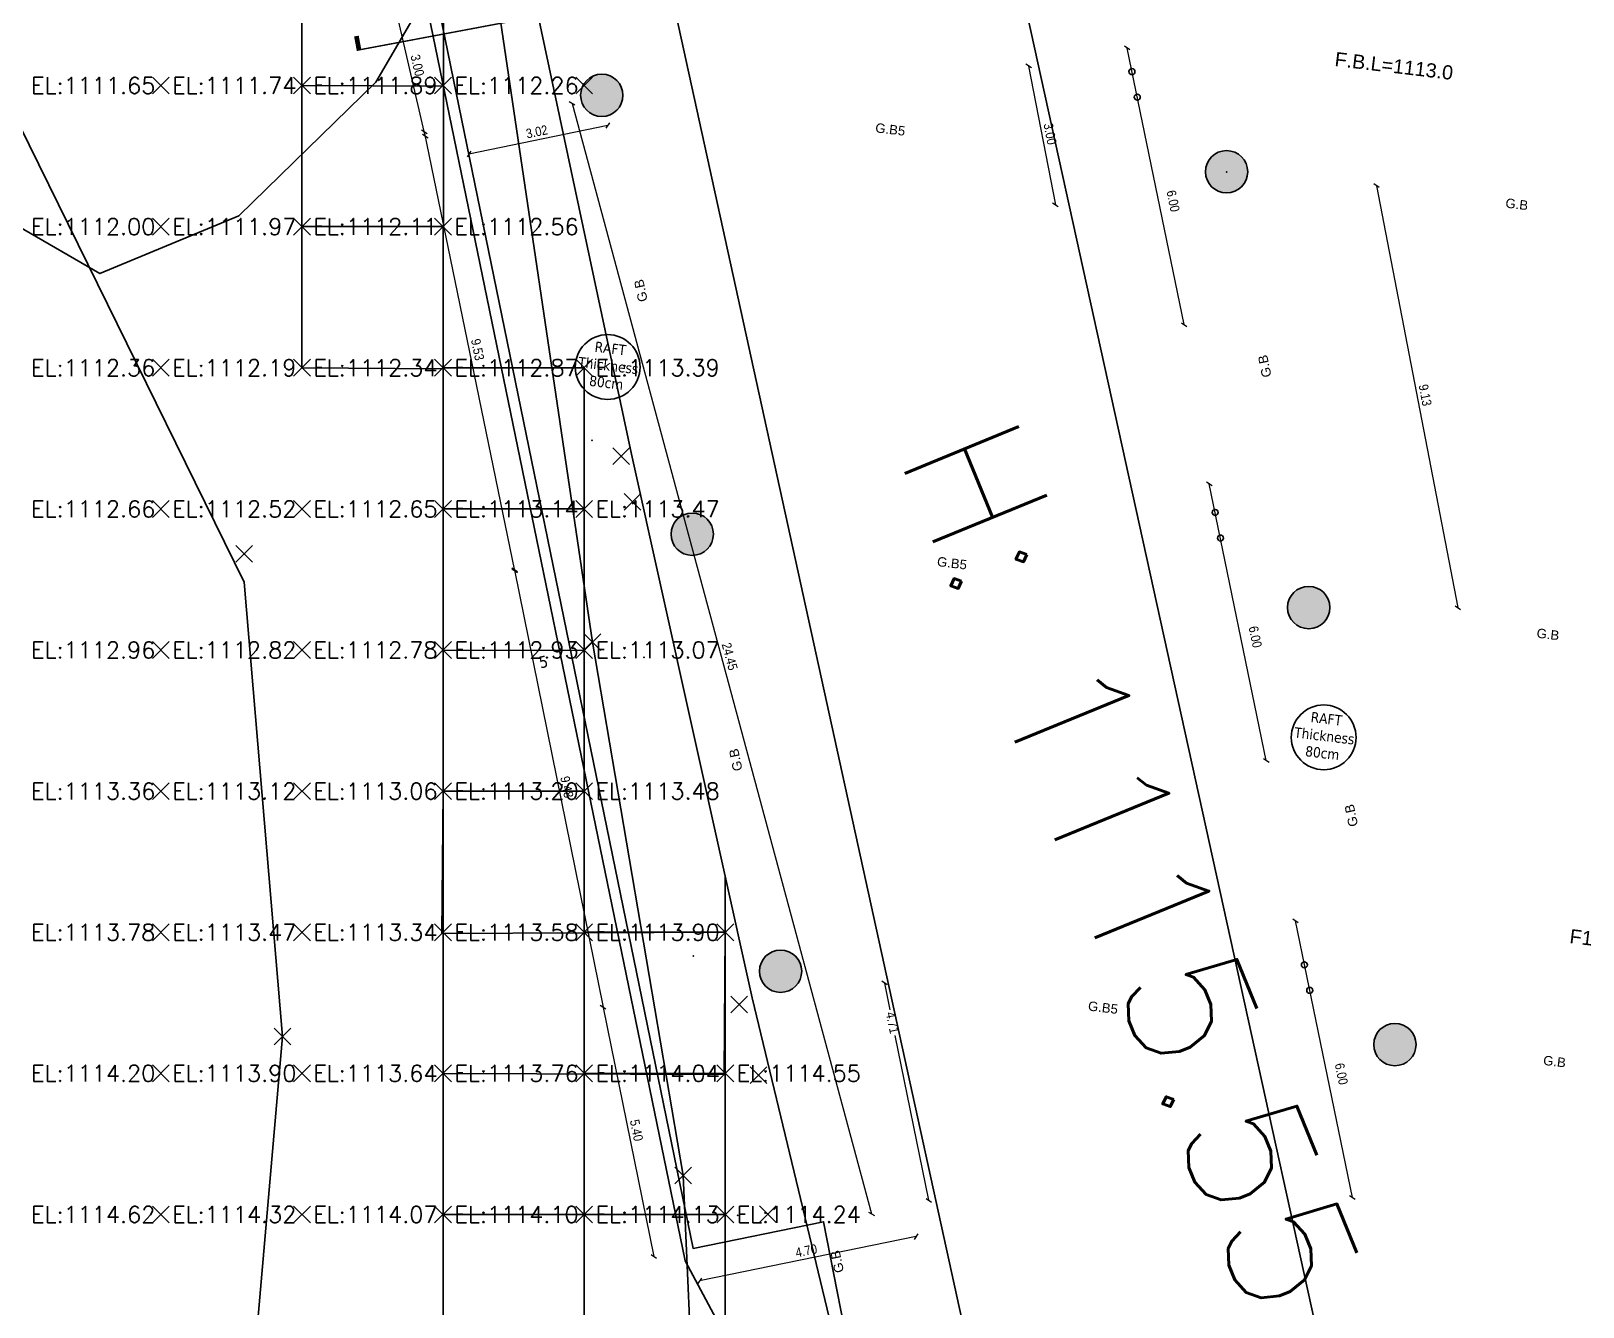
# Model space of a CAD drawing. Header units: metres. Extents: x -212 to 353974, y -37 to 356021.
# Drawn here: x 353731.41 to 353764.4, y 355941.08 to 355968.21 of the extents above; entities that cross this region are included whole.
import ezdxf
from ezdxf.enums import TextEntityAlignment as Align

# ---------------------------------------------------------------- set-up
doc = ezdxf.new("R2010")
doc.units = ezdxf.units.M
for name, color, linetype in [('C-TOPO-MINR', 8, 'Continuous'), ('C-TOPO-TEXT', 7, 'Continuous'), ('Obs.ts.td2', 7, 'Continuous'), ('S-S-COLUMN', 60, 'Continuous'), ('S-S-COLUMN HATCH', 250, 'Continuous'), ('S-SYMPOLS', 6, 'Continuous'), ('S-TAGS', 135, 'Continuous'), ('S-TEXT- BEAMS', 7, 'Continuous'), ('S-Text-Col.', 7, 'Continuous'), ('Survey.td2', 7, 'Continuous'), ('V-NODE', 1, 'Continuous')]:
    doc.layers.add(name, color=color, linetype=linetype)
doc.layers.add('S-DIMENSIONS', color=134, linetype='Continuous', lineweight=13)
doc.styles.add('ARIAL', font='arial.ttf')
doc.styles.add('Site 1-200 (m)', font='arial.ttf', dxfattribs={"width": 0.85, "height": 0.2})
doc.styles.get("Standard").update_dxf_attribs({"font": 'simplex.shx'})
doc.styles.add('Tohama', font='tahoma.ttf')
doc.dimstyles.new('FC 1-100 (m)', dxfattribs={"dimtxt": 0.2, "dimasz": 0.1, "dimexe": 0.144, "dimexo": 0.144, "dimgap": 0.072, "dimtad": 1, "dimzin": 1, "dimdsep": 46, "dimtxsty": 'Site 1-200 (m)', "dimblk": 'OBLIQUE', "dimcen": 90, "dimse1": 1, "dimse2": 1, "dimclrd": 256, "dimclrt": 256, "dimadec": 3, "dimazin": 0, "dimtfac": 1, "dimtix": 1, "dimtmove": 2, "dimatfit": 3, "dimfxl": 0.144, "dimtolj": 1, "dimlwd": -1, "dimarcsym": 0})

# ---------------------------------------------------------------- blocks, each defined once
blk = doc.blocks.new('*U1')
at = {"color": 0, "linetype": 'ByBlock', "lineweight": -2, "transparency": 16777216}
for p, q in [((-0.71, -0.71), (0.71, 0.71)), ((-0.71, 0.71), (0.71, -0.71))]:
    blk.add_line(p, q, dxfattribs=at)
blk = doc.blocks.new('*U32', base_point=(353735.9404, 355957.0914, 1112.5336))
at = {"layer": 'V-NODE', "lineweight": -2, "xscale": 0.25, "yscale": 0.25, "zscale": 0.25}
blk.add_blockref('*U1', (353735.9404, 355957.0914, 1112.5336), dxfattribs=at)
blk = doc.blocks.new('*U33', base_point=(353743.3419, 355955.2182, 1113.0622))
at = {"layer": 'V-NODE', "lineweight": -2, "xscale": 0.25, "yscale": 0.25, "zscale": 0.25}
blk.add_blockref('*U1', (353743.3419, 355955.2182, 1113.0622), dxfattribs=at)
blk = doc.blocks.new('*U34', base_point=(353736.7538, 355946.8311, 1113.521))
at = {"layer": 'V-NODE', "lineweight": -2, "xscale": 0.25, "yscale": 0.25, "zscale": 0.25}
blk.add_blockref('*U1', (353736.7538, 355946.8311, 1113.521), dxfattribs=at)
blk = doc.blocks.new('*U35', base_point=(353745.273, 355943.8814, 1114.0365))
at = {"layer": 'V-NODE', "lineweight": -2, "xscale": 0.25, "yscale": 0.25, "zscale": 0.25}
blk.add_blockref('*U1', (353745.273, 355943.8814, 1114.0365), dxfattribs=at)
blk = doc.blocks.new('*U36', base_point=(353747.0736, 355943.0595, 1114.3385))
at = {"layer": 'V-NODE', "lineweight": -2, "xscale": 0.25, "yscale": 0.25, "zscale": 0.25}
blk.add_blockref('*U1', (353747.0736, 355943.0595, 1114.3385), dxfattribs=at)
blk = doc.blocks.new('*U1014', base_point=(353743.9531, 355959.1677, 1113.7183))
at = {"layer": 'V-NODE', "lineweight": -2, "xscale": 0.25, "yscale": 0.25, "zscale": 0.25}
blk.add_blockref('*U1', (353743.9531, 355959.1677, 1113.7183), dxfattribs=at)
blk = doc.blocks.new('*U1016', base_point=(353744.1957, 355958.1963, 1114.4037))
at = {"layer": 'V-NODE', "lineweight": -2, "xscale": 0.25, "yscale": 0.25, "zscale": 0.25}
blk.add_blockref('*U1', (353744.1957, 355958.1963, 1114.4037), dxfattribs=at)
blk = doc.blocks.new('*U1018', base_point=(353746.464, 355947.5143, 1114.4695))
at = {"layer": 'V-NODE', "lineweight": -2, "xscale": 0.25, "yscale": 0.25, "zscale": 0.25}
blk.add_blockref('*U1', (353746.464, 355947.5143, 1114.4695), dxfattribs=at)
blk = doc.blocks.new('*U1020', base_point=(353746.8729, 355946.0083, 1115.5567))
at = {"layer": 'V-NODE', "lineweight": -2, "xscale": 0.25, "yscale": 0.25, "zscale": 0.25}
blk.add_blockref('*U1', (353746.8729, 355946.0083, 1115.5567), dxfattribs=at)
blk = doc.blocks.new('_OBLIQUE')
at = {"color": 0, "linetype": 'ByBlock'}
blk.add_line((-0.5, -0.5), (0.5, 0.5), dxfattribs=at)
blk = doc.blocks.new('*D1106')
at = {"layer": 'S-DIMENSIONS', "transparency": 16777216}
blk.add_line((353750.225, 355942.579), (353745.621, 355941.638), dxfattribs=at)
at = {"layer": 'S-DIMENSIONS', "transparency": 16777216, "xscale": 0.1, "yscale": 0.1, "zscale": 0.1}
for p, rotation in [((353750.225, 355942.579), 11.55940150421326), ((353745.621, 355941.638), 191.5594015042132)]:
    blk.add_blockref('_OBLIQUE', p, dxfattribs=dict(at, rotation=rotation))
at = {"layer": 'S-DIMENSIONS', "transparency": 16777216, "insert": (353747.888, 355942.279), "char_height": 0.2, "attachment_point": 5, "rotation": 11.5594, "style": 'Site 1-200 (m)'}
blk.add_mtext('\\A1;4.70', dxfattribs=at)
blk = doc.blocks.new('*D1134')
at = {"layer": 'S-DIMENSIONS', "transparency": 16777216}
blk.add_line((353760.01, 355964.919), (353761.739, 355955.951), dxfattribs=at)
at = {"layer": 'S-DIMENSIONS', "transparency": 16777216, "xscale": 0.1, "yscale": 0.1, "zscale": 0.1}
for p, rotation in [((353760.01, 355964.919), 100.9147570223853), ((353761.739, 355955.951), 280.9147570223852)]:
    blk.add_blockref('_OBLIQUE', p, dxfattribs=dict(at, rotation=rotation))
at = {"layer": 'S-DIMENSIONS', "transparency": 16777216, "insert": (353761.046, 355960.468), "char_height": 0.2, "attachment_point": 5, "rotation": 280.9148, "style": 'Site 1-200 (m)'}
blk.add_mtext('\\A1;9.13', dxfattribs=at)
blk = doc.blocks.new('*D1107')
at = {"layer": 'S-DIMENSIONS', "transparency": 16777216}
blk.add_line((353752.616, 355967.464), (353753.185, 355964.514), dxfattribs=at)
at = {"layer": 'S-DIMENSIONS', "transparency": 16777216, "xscale": 0.1, "yscale": 0.1, "zscale": 0.1}
for p, rotation in [((353752.616, 355967.464), 100.9252429069619), ((353753.185, 355964.514), 280.925242906962)]:
    blk.add_blockref('_OBLIQUE', p, dxfattribs=dict(at, rotation=rotation))
at = {"layer": 'S-DIMENSIONS', "transparency": 16777216, "insert": (353753.071, 355966.022), "char_height": 0.2, "attachment_point": 5, "rotation": 280.9252, "style": 'Site 1-200 (m)'}
blk.add_mtext('\\A1;3.00', dxfattribs=at)
blk = doc.blocks.new('*D1108')
at = {"layer": 'S-DIMENSIONS', "transparency": 16777216}
blk.add_line((353755.921, 355961.967), (353754.71, 355967.844), dxfattribs=at)
at = {"layer": 'S-DIMENSIONS', "transparency": 16777216, "xscale": 0.1, "yscale": 0.1, "zscale": 0.1}
for p, rotation in [((353754.71, 355967.844), 101.638399474958), ((353755.921, 355961.967), 281.6383994749581)]:
    blk.add_blockref('_OBLIQUE', p, dxfattribs=dict(at, rotation=rotation))
at = {"layer": 'S-DIMENSIONS', "transparency": 16777216, "insert": (353755.687, 355964.594), "char_height": 0.2, "attachment_point": 5, "rotation": 281.6384, "style": 'Site 1-200 (m)'}
blk.add_mtext('\\A1;6.00', dxfattribs=at)
blk = doc.blocks.new('*D1109')
at = {"layer": 'S-DIMENSIONS', "transparency": 16777216}
blk.add_line((353757.668, 355952.703), (353756.457, 355958.58), dxfattribs=at)
at = {"layer": 'S-DIMENSIONS', "transparency": 16777216, "xscale": 0.1, "yscale": 0.1, "zscale": 0.1}
for p, rotation in [((353756.457, 355958.58), 101.6383994741893), ((353757.668, 355952.703), 281.6383994741893)]:
    blk.add_blockref('_OBLIQUE', p, dxfattribs=dict(at, rotation=rotation))
at = {"layer": 'S-DIMENSIONS', "transparency": 16777216, "insert": (353757.434, 355955.329), "char_height": 0.2, "attachment_point": 5, "rotation": 281.6384, "style": 'Site 1-200 (m)'}
blk.add_mtext('\\A1;6.00', dxfattribs=at)
blk = doc.blocks.new('*D1110')
at = {"layer": 'S-DIMENSIONS', "transparency": 16777216}
blk.add_line((353759.499, 355943.412), (353758.289, 355949.289), dxfattribs=at)
at = {"layer": 'S-DIMENSIONS', "transparency": 16777216, "xscale": 0.1, "yscale": 0.1, "zscale": 0.1}
for p, rotation in [((353758.289, 355949.289), 101.6383994736449), ((353759.499, 355943.412), 281.6383994736449)]:
    blk.add_blockref('_OBLIQUE', p, dxfattribs=dict(at, rotation=rotation))
at = {"layer": 'S-DIMENSIONS', "transparency": 16777216, "insert": (353759.265, 355946.039), "char_height": 0.2, "attachment_point": 5, "rotation": 281.6384, "style": 'Site 1-200 (m)'}
blk.add_mtext('\\A1;6.00', dxfattribs=at)
blk = doc.blocks.new('*D1111')
at = {"layer": 'S-DIMENSIONS', "transparency": 16777216}
blk.add_line((353741.688, 355956.748), (353743.567, 355947.457), dxfattribs=at)
at = {"layer": 'S-DIMENSIONS', "transparency": 16777216, "xscale": 0.1, "yscale": 0.1, "zscale": 0.1}
for p, rotation in [((353741.688, 355956.748), 101.4313944300913), ((353743.567, 355947.457), 281.4313944300913)]:
    blk.add_blockref('_OBLIQUE', p, dxfattribs=dict(at, rotation=rotation))
at = {"layer": 'S-DIMENSIONS', "transparency": 16777216, "insert": (353742.798, 355952.137), "char_height": 0.2, "attachment_point": 5, "rotation": 281.4314, "style": 'Site 1-200 (m)'}
blk.add_mtext('\\A1;9.48', dxfattribs=at)
blk = doc.blocks.new('*D1113')
at = {"layer": 'S-DIMENSIONS', "transparency": 16777216}
blk.add_line((353739.789, 355965.978), (353739.113, 355968.902), dxfattribs=at)
at = {"layer": 'S-DIMENSIONS', "transparency": 16777216, "xscale": 0.1, "yscale": 0.1, "zscale": 0.1}
for p, rotation in [((353739.113, 355968.902), 103.018807401499), ((353739.789, 355965.978), 283.018807401499)]:
    blk.add_blockref('_OBLIQUE', p, dxfattribs=dict(at, rotation=rotation))
at = {"layer": 'S-DIMENSIONS', "transparency": 16777216, "insert": (353739.621, 355967.479), "char_height": 0.2, "attachment_point": 5, "rotation": 283.0188, "style": 'Site 1-200 (m)'}
blk.add_mtext('\\A1;3.00', dxfattribs=at)
blk = doc.blocks.new('*D1114')
at = {"layer": 'S-DIMENSIONS', "transparency": 16777216}
blk.add_line((353743.568, 355947.45), (353744.648, 355942.159), dxfattribs=at)
at = {"layer": 'S-DIMENSIONS', "transparency": 16777216, "xscale": 0.1, "yscale": 0.1, "zscale": 0.1}
for p, rotation in [((353743.568, 355947.45), 101.5351470269711), ((353744.648, 355942.159), 281.535147026971)]:
    blk.add_blockref('_OBLIQUE', p, dxfattribs=dict(at, rotation=rotation))
at = {"layer": 'S-DIMENSIONS', "transparency": 16777216, "insert": (353744.279, 355944.839), "char_height": 0.2, "attachment_point": 5, "rotation": 281.5351, "style": 'Site 1-200 (m)'}
blk.add_mtext('\\A1;5.40', dxfattribs=at)
blk = doc.blocks.new('*D1115')
at = {"layer": 'S-DIMENSIONS', "transparency": 16777216}
blk.add_line((353741.691, 355956.735), (353739.769, 355966.064), dxfattribs=at)
at = {"layer": 'S-DIMENSIONS', "transparency": 16777216, "xscale": 0.1, "yscale": 0.1, "zscale": 0.1}
for p, rotation in [((353739.769, 355966.064), 101.6383994755606), ((353741.691, 355956.735), 281.6383994755606)]:
    blk.add_blockref('_OBLIQUE', p, dxfattribs=dict(at, rotation=rotation))
at = {"layer": 'S-DIMENSIONS', "transparency": 16777216, "insert": (353740.901, 355961.435), "char_height": 0.2, "attachment_point": 5, "rotation": 281.6384, "style": 'Site 1-200 (m)'}
blk.add_mtext('\\A1;9.53', dxfattribs=at)
blk = doc.blocks.new('*D1140')
at = {"layer": 'S-DIMENSIONS', "transparency": 16777216}
for p, q in [((353749.551, 355947.968), (353749.667, 355947.4)), ((353750.495, 355943.354), (353749.779, 355946.852))]:
    blk.add_line(p, q, dxfattribs=at)
at = {"layer": 'S-DIMENSIONS', "transparency": 16777216, "xscale": 0.1, "yscale": 0.1, "zscale": 0.1}
for p, rotation in [((353749.551, 355947.968), 101.5594015046141), ((353750.495, 355943.354), 281.5594015046141)]:
    blk.add_blockref('_OBLIQUE', p, dxfattribs=dict(at, rotation=rotation))
at = {"layer": 'S-DIMENSIONS', "transparency": 16777216, "insert": (353749.723, 355947.126), "char_height": 0.2, "attachment_point": 5, "rotation": 281.5594, "style": 'Site 1-200 (m)'}
blk.add_mtext('\\A1;4.71', dxfattribs=at)
blk = doc.blocks.new('*D1116')
at = {"layer": 'S-DIMENSIONS', "transparency": 16777216}
blk.add_line((353743.673, 355966.199), (353740.716, 355965.593), dxfattribs=at)
at = {"layer": 'S-DIMENSIONS', "transparency": 16777216, "xscale": 0.1, "yscale": 0.1, "zscale": 0.1}
for p, rotation in [((353743.673, 355966.199), 11.57750888126894), ((353740.716, 355965.593), 191.577508881269)]:
    blk.add_blockref('_OBLIQUE', p, dxfattribs=dict(at, rotation=rotation))
at = {"layer": 'S-DIMENSIONS', "transparency": 16777216, "insert": (353742.16, 355966.066), "char_height": 0.2, "attachment_point": 5, "rotation": 11.5775, "style": 'Site 1-200 (m)'}
blk.add_mtext('\\A1;3.02', dxfattribs=at)
blk = doc.blocks.new('*D1141')
at = {"layer": 'S-DIMENSIONS', "transparency": 16777216}
blk.add_line((353742.908, 355966.67), (353749.276, 355943.063), dxfattribs=at)
at = {"layer": 'S-DIMENSIONS', "transparency": 16777216, "xscale": 0.1, "yscale": 0.1, "zscale": 0.1}
for p, rotation in [((353742.908, 355966.67), 105.0948550261824), ((353749.276, 355943.063), 285.0948550261824)]:
    blk.add_blockref('_OBLIQUE', p, dxfattribs=dict(at, rotation=rotation))
at = {"layer": 'S-DIMENSIONS', "transparency": 16777216, "insert": (353746.26, 355954.912), "char_height": 0.2, "attachment_point": 5, "rotation": 285.0949, "style": 'Site 1-200 (m)'}
blk.add_mtext('\\A1;24.45', dxfattribs=at)

msp = doc.modelspace()

# ---------------------------------------------------------------- hatches: boundary and pattern name
at = {"layer": 'S-S-COLUMN HATCH'}
h = msp.add_hatch(color=256, dxfattribs=at)
h.dxf.hatch_style = 1
edge = h.paths.add_edge_path()
edge.add_arc((353743.54135, 355966.84109), 0.45, -6.808782, 353.191218)
h = msp.add_hatch(color=256, dxfattribs=at)
h.dxf.hatch_style = 1
edge = h.paths.add_edge_path()
edge.add_arc((353756.82356, 355965.21631), 0.45, -6.808782, 353.191218)
h = msp.add_hatch(color=256, dxfattribs=at)
h.dxf.hatch_style = 1
edge = h.paths.add_edge_path()
edge.add_arc((353745.46292, 355957.5117), 0.45, -6.808782, 353.191218)
h = msp.add_hatch(color=256, dxfattribs=at)
h.dxf.hatch_style = 1
edge = h.paths.add_edge_path()
edge.add_arc((353758.57043, 355955.95192), 0.45, -6.808782, 353.191218)
h = msp.add_hatch(color=256, dxfattribs=at)
h.dxf.hatch_style = 1
edge = h.paths.add_edge_path()
edge.add_arc((353747.34166, 355948.22043), 0.45, -6.808782, 353.191218)
h = msp.add_hatch(color=256, dxfattribs=at)
h.dxf.hatch_style = 1
edge = h.paths.add_edge_path()
edge.add_arc((353760.40189, 355946.66122), 0.45, -6.808782, 353.191218)

# ---------------------------------------------------------------- linework, layer by layer
at = {"color": 7, "true_color": 0xffffff}
for p, q in [((353737.16579, 355964.04908, 1112.11253), (353737.16579, 355973.04908, 1111.77845)), ((353740.17716, 355967.0377), (353737.16579, 355967.04908, 1111.89326)), ((353737.16579, 355967.04908, 1111.89326), (353737.16579, 355964.04908, 1112.11253)), ((353740.16579, 355961.04908, 1112.86706), (353740.17716, 355967.0377)), ((353737.16579, 355961.04908, 1112.34441), (353737.16579, 355964.04908, 1112.11253)), ((353737.16579, 355964.04908, 1112.11253), (353740.16579, 355964.04908, 1112.56183)), ((353740.16579, 355964.04908, 1112.56183), (353740.16579, 355961.04908, 1112.86706)), ((353740.14223, 355961.02552, 1112.86706), (353737.16579, 355961.04908, 1112.34441)), ((353743.16579, 355961.04908, 1113.38971), (353740.16579, 355961.04908, 1112.86706)), ((353740.16579, 355961.04908, 1112.86706), (353740.16579, 355916.04908, 1117.71213)), ((353743.16579, 355916.04908, 1117.7304), (353743.16579, 355961.04908, 1113.38971)), ((353740.16579, 355955.04908, 1112.9253), (353740.16579, 355958.04908, 1113.13786)), ((353740.16579, 355958.04908, 1113.13786), (353743.16579, 355958.04908, 1113.46541)), ((353743.16512, 355955.04142, 1113.0622), (353740.16579, 355955.04908, 1112.9253)), ((353743.16579, 355952.04908, 1113.48416), (353743.16512, 355955.04142, 1113.0622)), ((353740.14223, 355949.02552, 1113.57912), (353740.16579, 355952.04908, 1113.20258)), ((353740.16579, 355952.04908, 1113.20258), (353743.16579, 355952.04908, 1113.48416)), ((353746.16579, 355916.04908, 1117.65392), (353746.16579, 355950.22046, 1119.78496)), ((353746.16579, 355949.04908, 1114.21837), (353740.14223, 355949.02552, 1113.57912)), ((353746.14223, 355946.02552, 1114.55047), (353746.16579, 355949.04908, 1114.21837)), ((353740.16579, 355943.04908, 1114.09971), (353740.16579, 355946.04908, 1113.76309)), ((353740.16579, 355946.04908, 1113.76309), (353746.14223, 355946.02552, 1114.55047)), ((353746.16579, 355943.04908, 1114.24234), (353740.16579, 355943.04908, 1114.09971)), ((353746.16579, 355940.04908, 1114.63849), (353746.16579, 355943.04908, 1114.24234))]:
    msp.add_line(p, q, dxfattribs=at)
at = {"color": 3}
for points, elevation in [([(353745.65988, 355935.09112), (353745.27304, 355943.8814), (353743.3419, 355955.21825), (353741.0702, 355970.58389), (353735.70512, 355971.59477), (353736.20907, 355975.46959), (353737.49355, 355977.39345), (353732.69809, 355979.36369), (353732.59735, 355979.67543), (353733.34755, 355981.91643), (353733.92615, 355982.4012), (353738.33123, 355986.05095), (353740.91637, 355987.36565), (353741.48006, 355987.58917), (353745.24299, 355988.60583), (353750.2651, 355988.74373), (353753.19105, 355988.15602), (353758.33826, 355986.25764), (353759.0476, 355984.83741)], 1122.5776), ([(353711.12668, 355918.69751), (353716.2577, 355919.9791), (353726.84745, 355924.57423), (353732.01511, 355929.01794), (353735.69893, 355934.68427), (353736.75376, 355946.83106), (353735.94036, 355956.49144), (353729.282, 355970.01563), (353727.39831, 355972.55269), (353725.87762, 355974.71435), (353719.7291, 355976.57533), (353708.51554, 355980.861)], 1120.1917)]:
    msp.add_lwpolyline(points, dxfattribs=dict(at, elevation=elevation))
at = {"color": 7, "true_color": 0xffffff, "flags": 128}
for points in [[(353749.13565, 355938.41251), (353748.2551, 355942.89517), (353745.48076, 355942.32794), (353739.98809, 355969.14877), (353744.69089, 355970.11065), (353751.99012, 355972.74287), (353752.50741, 355977.56774), (353758.9324, 355982.03506), (353761.91127, 355981.67939), (353761.76418, 355980.4475), (353768.28922, 355980.27003), (353768.65595, 355983.34151), (353765.47182, 355984.09349)], [(353740.17716, 355967.0377), (353740.16579, 355973.04908)]]:
    msp.add_lwpolyline(points, dxfattribs=at)
at = {"color": 2}
msp.add_lwpolyline([(353792.87108, 355980.44246), (353786.71399, 355981.17111), (353786.66111, 355980.72423), (353781.69571, 355981.31186), (353781.7486, 355981.75874), (353775.59152, 355982.4874), (353775.53863, 355982.04051), (353774.54555, 355982.15804), (353774.59844, 355982.60492), (353768.44135, 355983.33358), (353761.89702, 355981.64095), (353758.78073, 355982.00974), (353752.29235, 355977.48834), (353751.71067, 355972.57318), (353744.55146, 355970.09395), (353739.7531, 355969.1001), (353745.31184, 355942.06542), (353747.46355, 355938.04618)], dxfattribs=at)
at = {"color": 5, "elevation": 1116.0951}
msp.add_lwpolyline([(353764.10587, 355974.82846), (353741.86495, 355970.0672), (353744.17212, 355959.21558), (353746.73504, 355947.65208), (353753.14917, 355921.034), (353775.09584, 355925.55699), (353767.58636, 355958.49254)], close=True, dxfattribs=at)
at = {"color": 7, "true_color": 0xffffff, "flags": 128}
for points, elevation in [([(353746.16579, 355949.04908), (353743.16579, 355949.04908)], 1114.21837), ([(353746.16579, 355946.04908), (353743.16579, 355946.04908)], 1114.55047), ([(353746.16579, 355943.04908), (353743.16579, 355943.04908)], 1114.24234)]:
    msp.add_lwpolyline(points, dxfattribs=dict(at, elevation=elevation))
at = {"color": 3}
for p in [(353756.8222, 355965.21427), (353743.33646, 355959.50378, 1112.7637), (353744.43736, 355954.89154, 1113.1542), (353745.48587, 355948.54454, 1113.7133), (353746.43044, 355943.02936, 1114.4386)]:
    msp.add_point(p, dxfattribs=at)
at = {"layer": 'C-TOPO-MINR', "color": 8, "linetype": 'Continuous', "lineweight": -3, "elevation": 1112, "flags": 128}
msp.add_lwpolyline([(353729.22846, 355965.15829), (353732.87039, 355963.0504), (353735.82381, 355964.27778), (353738.73571, 355967.12225), (353740.15007, 355969.54405)], dxfattribs=at)
at = {"layer": 'C-TOPO-TEXT', "color": 6, "linetype": 'Continuous', "lineweight": -3}
for p, q in [((353733.98618, 355966.86947, 1111.74479), (353734.34539, 355967.22868, 1111.74479)), ((353733.98618, 355967.22868, 1111.74479), (353734.34539, 355966.86947, 1111.74479)), ((353736.98618, 355966.86947, 1111.89326), (353737.34539, 355967.22868, 1111.89326)), ((353736.98618, 355967.22868, 1111.89326), (353737.34539, 355966.86947, 1111.89326)), ((353739.98618, 355966.86947, 1112.25659), (353740.34539, 355967.22868, 1112.25659)), ((353739.98618, 355967.22868, 1112.25659), (353740.34539, 355966.86947, 1112.25659)), ((353742.98618, 355966.86947, 1113.48113), (353743.34539, 355967.22868, 1113.48113)), ((353742.98618, 355967.22868, 1113.48113), (353743.34539, 355966.86947, 1113.48113)), ((353733.98618, 355963.86947, 1111.96605), (353734.34539, 355964.22868, 1111.96605)), ((353733.98618, 355964.22868, 1111.96605), (353734.34539, 355963.86947, 1111.96605)), ((353736.98618, 355963.86947, 1112.11253), (353737.34539, 355964.22868, 1112.11253)), ((353736.98618, 355964.22868, 1112.11253), (353737.34539, 355963.86947, 1112.11253)), ((353739.98618, 355963.86947, 1112.56183), (353740.34539, 355964.22868, 1112.56183)), ((353739.98618, 355964.22868, 1112.56183), (353740.34539, 355963.86947, 1112.56183)), ((353733.98618, 355960.86947, 1112.18731), (353734.34539, 355961.22868, 1112.18731)), ((353733.98618, 355961.22868, 1112.18731), (353734.34539, 355960.86947, 1112.18731)), ((353736.98618, 355960.86947, 1112.34441), (353737.34539, 355961.22868, 1112.34441)), ((353736.98618, 355961.22868, 1112.34441), (353737.34539, 355960.86947, 1112.34441)), ((353739.98618, 355960.86947, 1112.86706), (353740.34539, 355961.22868, 1112.86706)), ((353739.98618, 355961.22868, 1112.86706), (353740.34539, 355960.86947, 1112.86706)), ((353742.98618, 355960.86947, 1113.38971), (353743.34539, 355961.22868, 1113.38971)), ((353742.98618, 355961.22868, 1113.38971), (353743.34539, 355960.86947, 1113.38971)), ((353733.98618, 355957.86947, 1112.51897), (353734.34539, 355958.22868, 1112.51897)), ((353733.98618, 355958.22868, 1112.51897), (353734.34539, 355957.86947, 1112.51897)), ((353736.98618, 355957.86947, 1112.64964), (353737.34539, 355958.22868, 1112.64964)), ((353736.98618, 355958.22868, 1112.64964), (353737.34539, 355957.86947, 1112.64964)), ((353739.98618, 355957.86947, 1113.13786), (353740.34539, 355958.22868, 1113.13786)), ((353739.98618, 355958.22868, 1113.13786), (353740.34539, 355957.86947, 1113.13786)), ((353742.98618, 355957.86947, 1113.46541), (353743.34539, 355958.22868, 1113.46541)), ((353742.98618, 355958.22868, 1113.46541), (353743.34539, 355957.86947, 1113.46541)), ((353733.98618, 355954.86947, 1112.81854), (353734.34539, 355955.22868, 1112.81854)), ((353733.98618, 355955.22868, 1112.81854), (353734.34539, 355954.86947, 1112.81854)), ((353736.98618, 355954.86947, 1112.78122), (353737.34539, 355955.22868, 1112.78122)), ((353736.98618, 355955.22868, 1112.78122), (353737.34539, 355954.86947, 1112.78122)), ((353739.98618, 355954.86947, 1112.9253), (353740.34539, 355955.22868, 1112.9253)), ((353739.98618, 355955.22868, 1112.9253), (353740.34539, 355954.86947, 1112.9253)), ((353742.98618, 355954.86947, 1113.06937), (353743.34539, 355955.22868, 1113.06937)), ((353742.98618, 355955.22868, 1113.06937), (353743.34539, 355954.86947, 1113.06937)), ((353733.98618, 355951.86947, 1113.1181), (353734.34539, 355952.22868, 1113.1181)), ((353733.98618, 355952.22868, 1113.1181), (353734.34539, 355951.86947, 1113.1181)), ((353736.98618, 355951.86947, 1113.0585), (353737.34539, 355952.22868, 1113.0585)), ((353736.98618, 355952.22868, 1113.0585), (353737.34539, 355951.86947, 1113.0585)), ((353739.98618, 355951.86947, 1113.20258), (353740.34539, 355952.22868, 1113.20258)), ((353739.98618, 355952.22868, 1113.20258), (353740.34539, 355951.86947, 1113.20258)), ((353742.98618, 355951.86947, 1113.48416), (353743.34539, 355952.22868, 1113.48416)), ((353742.98618, 355952.22868, 1113.48416), (353743.34539, 355951.86947, 1113.48416)), ((353733.98618, 355948.86947, 1113.47283), (353734.34539, 355949.22868, 1113.47283)), ((353733.98618, 355949.22868, 1113.47283), (353734.34539, 355948.86947, 1113.47283)), ((353736.98618, 355948.86947, 1113.33578), (353737.34539, 355949.22868, 1113.33578)), ((353736.98618, 355949.22868, 1113.33578), (353737.34539, 355948.86947, 1113.33578)), ((353739.98618, 355948.86947, 1113.57912), (353740.34539, 355949.22868, 1113.57912)), ((353739.98618, 355949.22868, 1113.57912), (353740.34539, 355948.86947, 1113.57912)), ((353742.98618, 355948.86947, 1113.90152), (353743.34539, 355949.22868, 1113.90152)), ((353742.98618, 355949.22868, 1113.90152), (353743.34539, 355948.86947, 1113.90152)), ((353745.98618, 355948.86947, 1114.21837), (353746.34539, 355949.22868, 1114.21837)), ((353745.98618, 355949.22868, 1114.21837), (353746.34539, 355948.86947, 1114.21837)), ((353733.98618, 355945.86947, 1113.89546), (353734.34539, 355946.22868, 1113.89546)), ((353733.98618, 355946.22868, 1113.89546), (353734.34539, 355945.86947, 1113.89546)), ((353736.98618, 355945.86947, 1113.63745), (353737.34539, 355946.22868, 1113.63745)), ((353736.98618, 355946.22868, 1113.63745), (353737.34539, 355945.86947, 1113.63745)), ((353739.98618, 355945.86947, 1113.76309), (353740.34539, 355946.22868, 1113.76309)), ((353739.98618, 355946.22868, 1113.76309), (353740.34539, 355945.86947, 1113.76309)), ((353742.98618, 355945.86947, 1114.0373), (353743.34539, 355946.22868, 1114.0373)), ((353742.98618, 355946.22868, 1114.0373), (353743.34539, 355945.86947, 1114.0373)), ((353745.98618, 355945.86947, 1114.55047), (353746.34539, 355946.22868, 1114.55047)), ((353745.98618, 355946.22868, 1114.55047), (353746.34539, 355945.86947, 1114.55047)), ((353733.98618, 355942.86947, 1114.31809), (353734.34539, 355943.22868, 1114.31809)), ((353733.98618, 355943.22868, 1114.31809), (353734.34539, 355942.86947, 1114.31809)), ((353736.98618, 355942.86947, 1114.06686), (353737.34539, 355943.22868, 1114.06686)), ((353736.98618, 355943.22868, 1114.06686), (353737.34539, 355942.86947, 1114.06686)), ((353739.98618, 355942.86947, 1114.09971), (353740.34539, 355943.22868, 1114.09971)), ((353739.98618, 355943.22868, 1114.09971), (353740.34539, 355942.86947, 1114.09971)), ((353742.98618, 355942.86947, 1114.13256), (353743.34539, 355943.22868, 1114.13256)), ((353742.98618, 355943.22868, 1114.13256), (353743.34539, 355942.86947, 1114.13256)), ((353745.98618, 355942.86947, 1114.24234), (353746.34539, 355943.22868, 1114.24234)), ((353745.98618, 355943.22868, 1114.24234), (353746.34539, 355942.86947, 1114.24234))]:
    msp.add_line(p, q, dxfattribs=at)
at = {"layer": 'Obs.ts.td2'}
for p in [(353743.95312, 355959.16771, 1113.7183), (353744.19567, 355958.19634, 1114.4037), (353746.46402, 355947.51435, 1114.4695), (353746.87289, 355946.00831, 1115.5567)]:
    msp.add_point(p, dxfattribs=at)
at = {"layer": 'S-S-COLUMN'}
for centre in [(353743.54135, 355966.84109), (353756.82356, 355965.21631), (353745.46292, 355957.5117), (353758.57043, 355955.95192), (353747.34166, 355948.22043), (353760.40189, 355946.66122)]:
    msp.add_circle(centre, 0.45, dxfattribs=at)
at = {"layer": 'S-SYMPOLS'}
for points in [[(353763.76175, 355917.74303), (353752.21455, 355970.24827), (353750.28959, 355980.39854)], [(353739.62151, 355975.94429), (353743.81046, 355971.0412), (353744.83578, 355969.84108), (353756.51024, 355916.56862)]]:
    msp.add_lwpolyline(points, dxfattribs=at)
at = {"layer": 'S-SYMPOLS', "elevation": 1112.0508}
msp.add_lwpolyline([(353738.32471, 355968.10123, 0.1, 0.1, 0), (353738.37923, 355967.80622, 0.03, 0.03, 0), (353746.42042, 355969.31639, 0.1, 0.1, 0), (353746.3659, 355969.6114, 0.1, 0.1, 0)], format="xyseb", dxfattribs=at)
at = {"layer": 'S-TAGS', "ltscale": 0.05}
for centre, radius in [((353754.81308, 355967.34562), 0.06375), ((353754.92504, 355966.80204), 0.06375), ((353743.66595, 355961.06471), 0.68901), ((353756.5821, 355957.97366), 0.06375), ((353756.69408, 355957.42997), 0.06375), ((353758.88878, 355953.19209), 0.68901), ((353758.47857, 355948.35644), 0.06375), ((353758.59056, 355947.81269), 0.06375)]:
    msp.add_circle(centre, radius, dxfattribs=at)
at = {"layer": 'Survey.td2'}
for p in [(353735.94036, 355957.09144, 1112.5336), (353743.3419, 355955.21825, 1113.0622), (353736.75376, 355946.83106, 1113.521), (353745.27304, 355943.8814, 1114.0365), (353747.07356, 355943.05947, 1114.3385)]:
    msp.add_point(p, dxfattribs=at)

# ---------------------------------------------------------------- block references
at = {"layer": 'V-NODE'}
for name, p in [('*U1014', (353743.9531, 355959.1677, 1113.7183)), ('*U1016', (353744.1957, 355958.1963, 1114.4037)), ('*U32', (353735.9404, 355957.0914, 1112.5336)), ('*U33', (353743.3419, 355955.2182, 1113.0622)), ('*U1018', (353746.464, 355947.5143, 1114.4695)), ('*U34', (353736.7538, 355946.8311, 1113.521)), ('*U1020', (353746.8729, 355946.0083, 1115.5567)), ('*U35', (353745.273, 355943.8814, 1114.0365)), ('*U36', (353747.0736, 355943.0595, 1114.3385))]:
    msp.add_blockref(name, p, dxfattribs=at)

# ---------------------------------------------------------------- texts
at = {"color": 6}
msp.add_text(' H: 1115.55', height=2.6198777, rotation=292.256042, dxfattribs=at).set_placement((353749.1317, 355960.88341, -31.78659))
at = {"layer": 'C-TOPO-TEXT', "color": 7, "linetype": 'Continuous', "lineweight": -3, "char_height": 0.35, "attachment_point": 4}
for s, insert in [('EL:1111.65', (353731.40889, 355967.04908, 1111.65283)), ('EL:1111.74', (353734.40889, 355967.04908, 1111.74479)), ('EL:1111.89', (353737.40889, 355967.04908, 1111.89326)), ('EL:1112.26', (353740.40889, 355967.04908, 1112.25659)), ('EL:1112.00', (353731.40889, 355964.04908, 1111.99846)), ('EL:1111.97', (353734.40889, 355964.04908, 1111.96605)), ('EL:1112.11', (353737.40889, 355964.04908, 1112.11253)), ('EL:1112.56', (353740.40889, 355964.04908, 1112.56183)), ('EL:1112.36', (353731.40889, 355961.04908, 1112.35635)), ('EL:1112.19', (353734.40889, 355961.04908, 1112.18731)), ('EL:1112.34', (353737.40889, 355961.04908, 1112.34441)), ('EL:1112.87', (353740.40889, 355961.04908, 1112.86706)), ('EL:1113.39', (353743.40889, 355961.04908, 1113.38971)), ('EL:1112.66', (353731.40889, 355958.04908, 1112.65591)), ('EL:1112.52', (353734.40889, 355958.04908, 1112.51897)), ('EL:1112.65', (353737.40889, 355958.04908, 1112.64964)), ('EL:1113.14', (353740.40889, 355958.04908, 1113.13786)), ('EL:1113.47', (353743.40889, 355958.04908, 1113.46541)), ('EL:1112.96', (353731.40889, 355955.04908, 1112.95547)), ('EL:1112.82', (353734.40889, 355955.04908, 1112.81854)), ('EL:1112.78', (353737.40889, 355955.04908, 1112.78122)), ('EL:1112.93', (353740.40889, 355955.04908, 1112.9253)), ('EL:1113.07', (353743.40889, 355955.04908, 1113.06937)), ('EL:1113.36', (353731.40889, 355952.04908, 1113.35656)), ('EL:1113.12', (353734.40889, 355952.04908, 1113.1181)), ('EL:1113.06', (353737.40889, 355952.04908, 1113.0585)), ('EL:1113.20', (353740.40889, 355952.04908, 1113.20258)), ('EL:1113.48', (353743.40889, 355952.04908, 1113.48416)), ('EL:1113.78', (353731.40889, 355949.04908, 1113.77919)), ('EL:1113.47', (353734.40889, 355949.04908, 1113.47283)), ('EL:1113.34', (353737.40889, 355949.04908, 1113.33578)), ('EL:1113.58', (353740.40889, 355949.04908, 1113.57912)), ('EL:1113.90', (353743.40889, 355949.04908, 1113.90152)), ('EL:1114.20', (353731.40889, 355946.04908, 1114.20182)), ('EL:1113.90', (353734.40889, 355946.04908, 1113.89546)), ('EL:1113.64', (353737.40889, 355946.04908, 1113.63745)), ('EL:1113.76', (353740.40889, 355946.04908, 1113.76309)), ('EL:1114.04', (353743.40889, 355946.04908, 1114.0373)), ('EL:1114.55', (353746.40889, 355946.04908, 1114.55047)), ('EL:1114.62', (353731.40889, 355943.04908, 1114.62445)), ('EL:1114.32', (353734.40889, 355943.04908, 1114.31809)), ('EL:1114.07', (353737.40889, 355943.04908, 1114.06686)), ('EL:1114.10', (353740.40889, 355943.04908, 1114.09971)), ('EL:1114.13', (353743.40889, 355943.04908, 1114.13256)), ('EL:1114.24', (353746.40889, 355943.04908, 1114.24234))]:
    msp.add_mtext(s, dxfattribs=dict(at, insert=insert))
at = {"layer": 'S-SYMPOLS', "style": 'Tohama'}
msp.add_text('5', height=0.25, rotation=12.465226, dxfattribs=at).set_placement((353742.2357, 355954.65695))
at = {"layer": 'S-TAGS', "ltscale": 0.05, "char_height": 0.2200019, "width": 1.6573346, "attachment_point": 3, "rotation": 353.191218, "style": 'Tohama'}
for insert in [(353744.55921, 355961.47249), (353759.78204, 355953.59987)]:
    msp.add_mtext('\\pxqc;RAFT Thickness^J80cm', dxfattribs=dict(at, insert=insert))
at = {"layer": 'S-TEXT- BEAMS', "ltscale": 0.05, "style": 'ARIAL'}
for s, rotation, p in [('G.B5', 353.191218, (353749.35947, 355966.15466)), ('G.B', 353.191218, (353762.75574, 355964.55517)), ('G.B', 101.646606, (353744.41933, 355962.45322)), ('G.B', 101.646606, (353757.68255, 355960.84736)), ('G.B5', 353.191218, (353750.67146, 355956.93401)), ('G.B', 353.191218, (353763.41812, 355955.41208)), ('G.B', 101.646606, (353746.43642, 355952.47779)), ('G.B', 101.646606, (353759.52285, 355951.29672)), ('G.B5', 353.191218, (353753.88163, 355947.48662)), ('G.B', 353.191218, (353763.55767, 355946.33132)), ('G.B', 101.646606, (353748.59315, 355941.81178))]:
    msp.add_text(s, height=0.200002, rotation=rotation, dxfattribs=at).set_placement(p, align=Align.MIDDLE_LEFT)
at = {"layer": 'S-Text-Col.', "ltscale": 0.05, "style": 'ARIAL'}
for s, height, p in [('F.B.L=1113.0', 0.3000025, (353759.12812, 355967.6156)), ('F1', 0.300003, (353764.12154, 355948.97006))]:
    msp.add_text(s, height=height, rotation=353.191218, dxfattribs=at).set_placement(p, align=Align.MIDDLE_LEFT)

# ---------------------------------------------------------------- dimensions: what is measured, and where the dimension line sits
at = {"layer": 'S-DIMENSIONS'}
for p1, p2, distance, picture, middle in [((353743.37495, 355966.8068), (353742.6989, 355969.73069), 3.68019, '*D1113', (353739.62104, 355967.47895)), ((353756.2541, 355968.1665), (353756.82356, 355965.21631), -3.70573, '*D1107', (353753.07129, 355966.02208)), ((353745.29651, 355957.47741), (353743.37495, 355966.8068), 3.68125, '*D1115', (353740.90076, 355961.43461)), ((353743.54135, 355966.84109), (353740.58472, 355966.23539), 0.65576, '*D1116', (353742.15969, 355966.06646)), ((353743.54135, 355966.84109), (353749.90886, 355943.23363), -0.65576, '*D1141', (353746.26007, 355954.91193)), ((353759.3491, 355964.79179), (353761.07853, 355955.82343), 0.67297, '*D1134', (353761.04565, 355960.46802)), ((353745.29651, 355957.47741), (353747.17526, 355948.18615), -3.68128, '*D1111', (353742.79829, 355952.13668)), ((353747.17526, 355948.18615), (353748.2551, 355942.89517), -3.6813, '*D1114', (353744.27884, 355944.83933)), ((353750.08421, 355943.26949), (353745.48016, 355942.32782), 0.70431, '*D1106', (353747.88843, 355942.27922))]:
    dim = msp.add_aligned_dim(p1=p1, p2=p2, distance=distance, dimstyle='FC 1-100 (m)', dxfattribs=at)
    dim.commit()
    dim.dimension.update_dxf_attribs({"geometry": picture, "text_midpoint": middle})
for base, p1, p2, angle, picture, middle in [((353754.71041, 355967.84407), (353755.92083, 355961.96738), (353754.71041, 355967.84407), 101.638399, '*D1108', (353755.68709, 355964.59376)), ((353756.45728, 355958.57968), (353757.66769, 355952.70299), (353756.45728, 355958.57968), 101.638399, '*D1109', (353757.43395, 355955.32937)), ((353758.28874, 355949.28898), (353759.49916, 355943.41229), (353758.28874, 355949.28898), 101.638399, '*D1110', (353759.26542, 355946.03867)), ((353750.49498, 355943.35351), (353749.13504, 355947.88323), (353750.07892, 355943.26841), 281.559402, '*D1140', (353749.72337, 355947.12611))]:
    dim = msp.add_linear_dim(base=base, p1=p1, p2=p2, angle=angle, dimstyle='FC 1-100 (m)', dxfattribs=at)
    dim.commit()
    dim.dimension.update_dxf_attribs({"geometry": picture, "text_midpoint": middle, "dimtype": 161})

doc.saveas('drawing.dxf')
